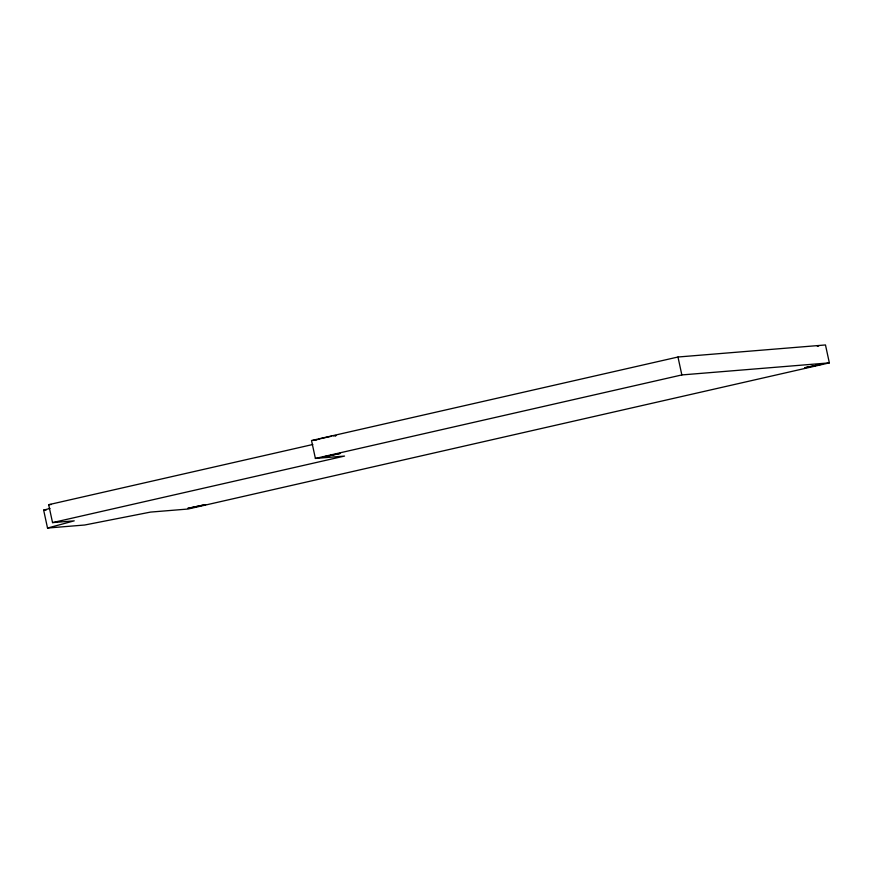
<?xml version="1.0" encoding="UTF-8"?>
<svg xmlns="http://www.w3.org/2000/svg" width="873" height="873" viewBox="0 0 873 873"><rect width="100%" height="100%" fill="white"/><g stroke="black" fill="none" stroke-linecap="round" stroke-linejoin="round"><path stroke-width="1.31" d="M319.42 438.999L318.35 439.403L319.682 439.294M335.199 435.933L336.029 435.66M312.807 444.499L48.67 504.692L52.544 522.611L344.551 456.066L315.393 458.445L311.519 440.527L677.972 357.013L825.476 344.955L829.35 362.873L188.066 509.024L150.505 512.091L84.714 525.011L47.524 528.045L43.65 510.127L50.012 508.413M47.524 528.045L74.227 520.843L52.544 522.611M320.784 438.628L331.565 436.227M315.393 458.445L681.846 374.932L829.35 362.873M333.464 435.867L335.898 435.507M817.324 346.188L818.656 346.079M312.85 440.418L316.823 440.09M48.67 504.692L51.376 504.474M43.65 510.127L46.302 509.908M677.972 357.013L681.846 374.932M187.848 508.359L205.537 504.616L187.848 508.359M322.453 457.179L340.143 453.436L322.453 457.179M804.841 367.74L822.53 363.986L804.841 367.74"/></g></svg>
